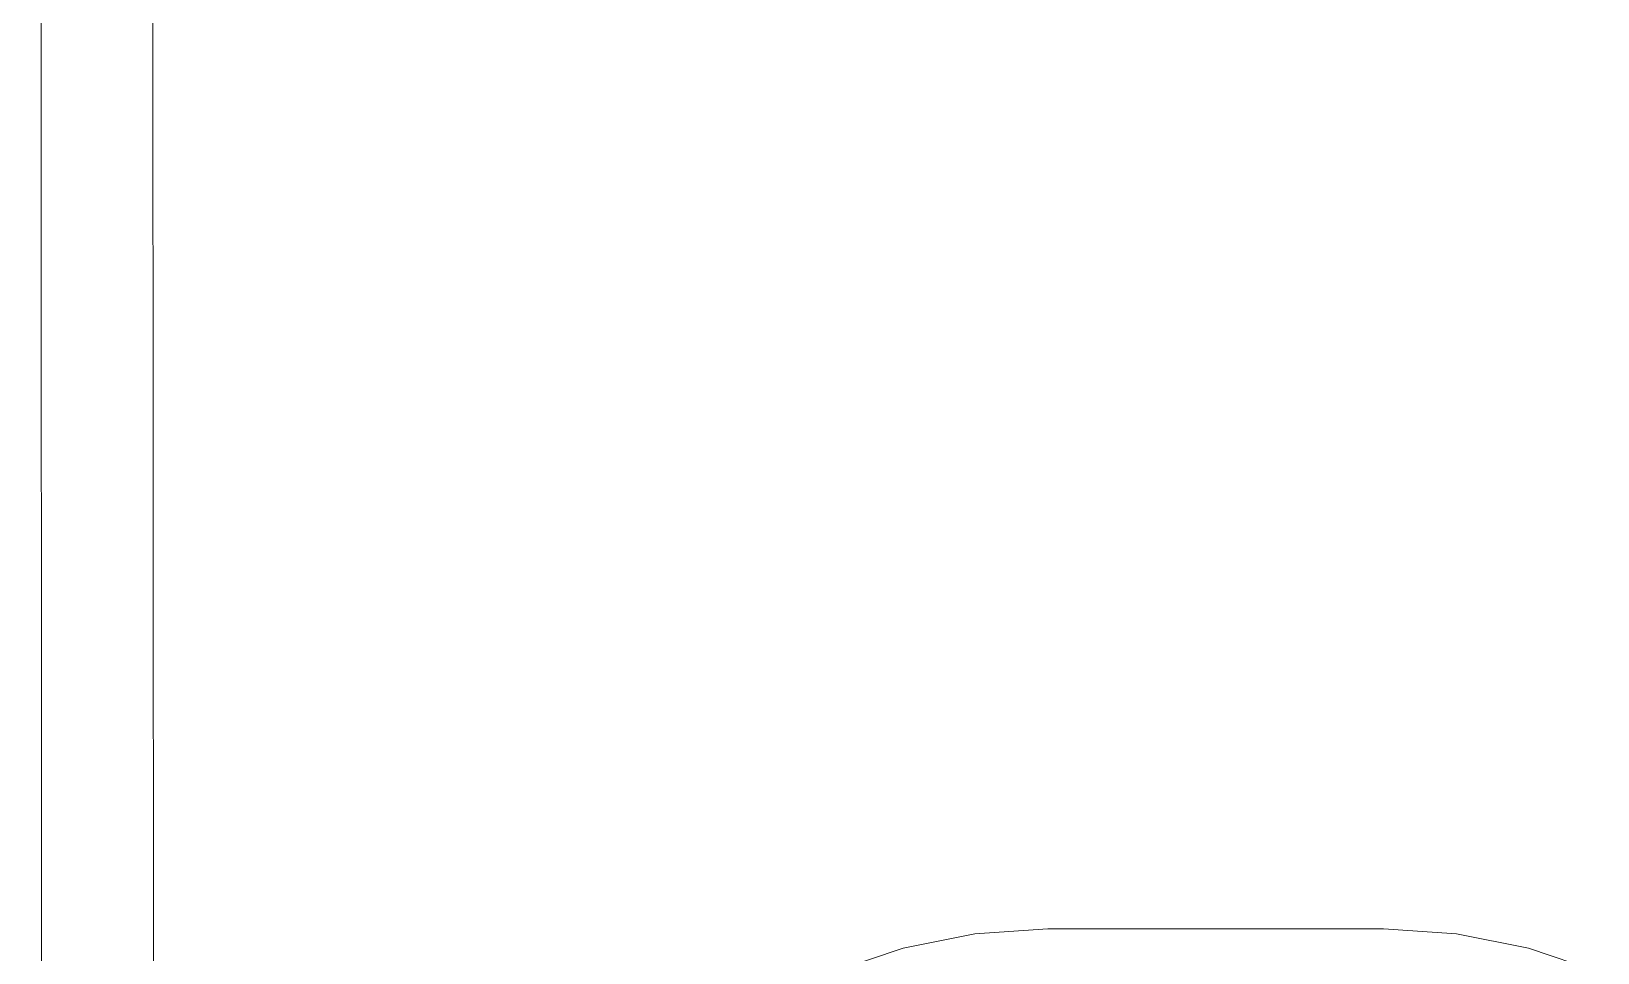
# Model space of a CAD drawing. Header units: inches. Extents: x -827 to 154, y -802 to 207.
# Drawn here: x -509.043 to -508.532, y -203.069 to -202.768 of the extents above; entities that cross this region are included whole.
import ezdxf

# ---------------------------------------------------------------- set-up
doc = ezdxf.new("R2010")
doc.units = ezdxf.units.IN
doc.header["$MEASUREMENT"] = 0
doc.layers.add('Layer0', color=7, linetype='Continuous', lineweight=9)
doc.layers.add('Miter_Saw_Station_skp', color=8, linetype='Continuous', lineweight=9)

# ---------------------------------------------------------------- blocks, each defined once
blk = doc.blocks.new('Miter_Saw_Station_skp_120-402560-Level 1')
at = {"layer": 'Layer0'}
for p, q in [((3.27736, 9.91896), (3.28188, 1.63129)), ((3.28188, 1.63129), (3.27736, 9.91896)), ((2.7701, 8.2282), (2.79448, 8.21993)), ((2.7701, 8.2282), (2.79448, 8.21993)), ((3.01449, 8.21993), (3.03887, 8.2282)), ((3.01449, 8.21993), (3.03887, 8.2282)), ((2.79448, 8.21993), (2.81974, 8.2149)), ((2.79448, 8.21993), (2.81974, 8.2149)), ((2.98924, 8.2149), (3.01449, 8.21993)), ((2.98924, 8.2149), (3.01449, 8.21993)), ((2.81974, 8.2149), (2.84543, 8.21322)), ((2.81974, 8.2149), (2.84543, 8.21322)), ((2.84543, 8.21322), (2.96354, 8.21322)), ((2.84543, 8.21322), (2.96354, 8.21322)), ((2.96354, 8.21322), (2.98924, 8.2149)), ((2.96354, 8.21322), (2.98924, 8.2149))]:
    blk.add_line(p, q, dxfattribs=at)
blk = doc.blocks.new('Miter_Saw_Station_skp_115-402555-Level 1')
at = {"layer": 'Layer0'}
for p, q in [((8.05494, 3.71181), (8.05042, 11.99874)), ((8.05042, 11.99874), (8.05494, 3.71181))]:
    blk.add_line(p, q, dxfattribs=at)
blk = doc.blocks.new('Miter_Saw_Station_skp_112-402552-Level 1')
for name, p in [('Miter_Saw_Station_skp_115-402555-Level 1', (0, 2.58087)), ('Miter_Saw_Station_skp_120-402560-Level 1', (4.73369, 4.66266))]:
    blk.add_blockref(name, p)
blk = doc.blocks.new('Miter_Saw_Station_skp_24-402464-Level 1')
at = {"rotation": 90.00000000000001}
blk.add_blockref('Miter_Saw_Station_skp_112-402552-Level 1', (35.66465, 7.21198), dxfattribs=at)
blk = doc.blocks.new('Miter_Saw_Station_skp_1-402441-Level 1')
at = {"xscale": 0.9269999999999998, "yscale": 0.9269999999999998, "zscale": 0.9269999999999998, "rotation": 180}
blk.add_blockref('Miter_Saw_Station_skp_24-402464-Level 1', (27.90359, 71.92039), dxfattribs=at)
blk = doc.blocks.new('Miter_Saw_Station_skp-402418-Level 1')
blk.add_blockref('Miter_Saw_Station_skp_1-402441-Level 1', (0, 0))

msp = doc.modelspace()

# ---------------------------------------------------------------- block references
at = {"layer": 'Miter_Saw_Station_skp', "color": 7, "rotation": 269.9999999999997}
msp.add_blockref('Miter_Saw_Station_skp-402418-Level 1', (-566.811294, -196.282674), dxfattribs=at)

doc.saveas('drawing.dxf')
